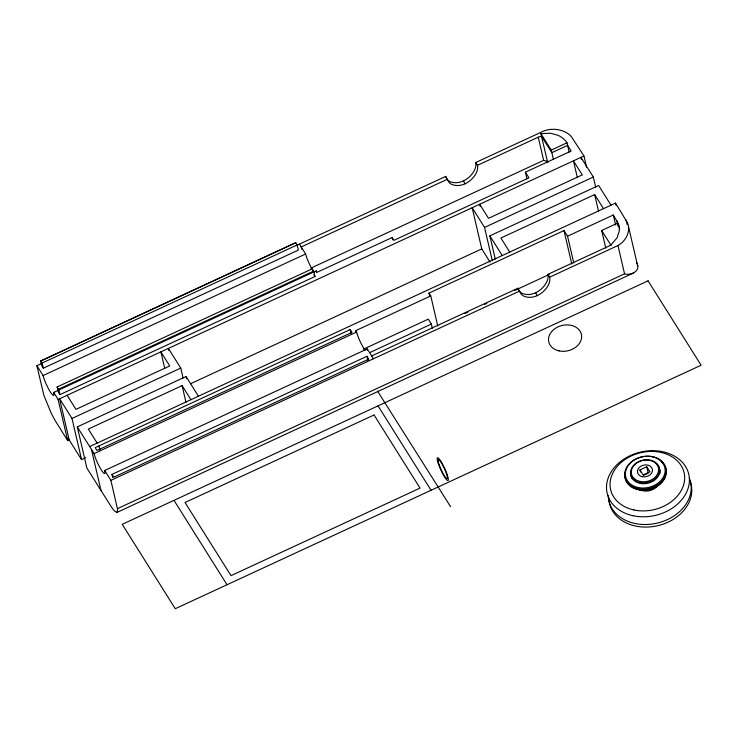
<?xml version="1.0" encoding="UTF-8"?>
<svg xmlns="http://www.w3.org/2000/svg" width="738" height="738" viewBox="0 0 738 738"><rect width="100%" height="100%" fill="white"/><g stroke="black" fill="none" stroke-linecap="round" stroke-linejoin="round"><path stroke-width="1.11" d="M40.636 361.03L295.735 242.691L297.146 244.942L298.346 250.09L43.302 368.188L41.715 365.661L40.636 361.03L295.735 242.691M519.211 290.993A19.575 11.928 -32.1 0 0 522.919 293.706C532.033 296.805 541.766 290.79 546.212 282.922A19.575 11.928 -32.1 0 0 548.149 276.446L547.937 274.333L608.693 246.197A19.88 15.424 -13.1 0 0 611.424 244.379L617.088 237.784L619.2 231.178A26.771 20.775 -13.1 0 0 618.176 223.263L613.306 215.007L567.55 236.197L573.777 262.959M77.296 426.896L86.872 468.067L111.586 507.264A26.799 4.373 65.2 0 0 114.833 511.231L117.038 512.393L117.619 509.617L110.885 480.337L104.695 470.493A12.564 2.048 65.2 0 1 101.189 469.774A12.564 2.048 65.2 0 1 94.086 453.621L77.296 426.896L186.059 376.528L198.439 396.223M371.657 355.956L517.928 288.226L520.41 292.921A19.575 11.928 -32.1 0 0 524.69 296.519C533.795 299.61 543.528 293.604 547.983 285.735A19.575 11.928 -32.1 0 0 549.911 279.259L549.699 277.147L617.964 245.533C623.601 242.378 627.918 236.612 628.518 230.081A26.799 20.793 -13.1 0 0 627.577 222.959L615.501 203.098L89.667 446.582M446.997 179.168A19.575 11.928 -32.1 0 0 450.706 181.889C459.82 184.98 469.553 178.974 473.999 171.096A19.575 11.928 -32.1 0 0 475.936 164.629L475.724 162.508L543.98 130.903C550.686 128.458 558.352 128.799 564.819 131.816A26.799 20.793 -13.1 0 1 571.24 136.401L583.952 155.967L586.535 167.102M296.307 245.588L445.715 176.4L448.197 181.096A19.575 11.928 -32.1 0 0 452.477 184.703C461.582 187.793 471.314 181.788 475.77 173.91A19.575 11.928 -32.1 0 0 477.698 167.443L477.486 165.321L475.724 162.508M43.302 368.188L42.103 363.041L297.146 244.942M85.756 457.689L81.567 459.626L71.992 418.455L59.612 398.769L69.197 439.94L67.693 440.632L55.258 420.706A26.799 4.373 65.2 0 1 51.134 412.966L43.874 395.356L36.9 365.707L42.131 363.281M447.486 179.214L301.205 246.944L301.722 249.158M477.486 165.321L538.251 137.185A19.88 15.424 -13.1 0 1 541.517 136.226L551.858 152.674L567.605 145.377L571.147 151.004L525.382 172.194L526.941 178.882M36.9 365.707L43.09 375.55L305.633 253.983A12.564 2.048 65.2 0 0 314.12 272.165M553.408 159.362L551.258 150.1L567.005 142.803L565.179 140.404A26.771 20.775 -13.1 0 0 558.039 135.322L550.456 133.209L540.917 133.652L547.439 161.53A24.769 4.041 65.2 0 0 547.836 162.692M310.772 268.171L543.638 160.349A42.472 18.404 36.2 0 1 547.439 161.53M57.13 386.952L312.174 268.853L313.585 271.104L314.96 276.529L59.916 394.627L58.33 392.099L57.13 386.952L58.846 389.996L59.916 394.627M58.542 389.203L313.585 271.104M58.846 389.996L313.881 271.898M43.09 375.55A12.564 2.048 65.2 0 0 50.184 391.712A12.564 2.048 65.2 0 0 53.699 392.431L58.92 390.005M313.096 272.313L316.233 270.855L317.119 272.267L392.136 237.525L393.898 240.339L528.925 177.821L525.382 172.194M67.693 440.632L58.117 399.461L583.952 155.967M71.992 418.455L180.755 368.096L168.384 348.401L168.901 350.624M492.32 260.8L484.552 227.415L593.324 177.046L580.944 157.36L581.461 159.583M495.299 259.222L489.857 235.856L598.629 185.487L610.999 205.182M190.93 399.692L182.092 385.633L88.329 429.046L97.167 443.114M603.5 208.651L594.662 194.592L500.899 238.005L509.737 252.073M190.478 383.778L481.757 248.9L472.182 207.729L484.552 227.415M350.227 329.563L95.184 447.662L96.955 450.475L351.998 332.377L350.227 329.563L351.187 333.677M429.507 295.32L428.99 293.097L564.007 230.57L567.55 236.197M356.251 332.82L355.744 330.642L430.761 295.901L428.99 293.097M94.086 453.621L356.629 332.045A12.564 2.048 65.2 0 0 365.116 350.227M605.797 248.143L601.682 230.505L617.438 223.208L618.776 225.837A26.771 20.775 -13.1 0 1 619.634 228.826M363.53 349.129L428.28 319.148L431.37 324.065L432.339 328.226M104.695 470.493L367.238 348.926L373.428 358.769M369.756 352.598L431.37 324.065M111.982 474.386L367.017 356.288L368.788 359.102L113.744 477.2L111.982 474.386L112.702 477.477M464.903 313.521L468.03 312.073M484.7 304.351L486.785 303.392M514.598 290.514L549.146 274.508M110.885 480.337L519.7 291.04M117.471 508.648L624.551 273.844C631.387 275.947 641.691 270.403 636.488 262.543M117.038 512.393L633.398 273.051M639.994 469.912L646.746 466.785L649.929 471.84L643.176 474.968L639.994 469.912L640.492 472.052M643.425 475.447L647.281 473.658M377.524 391.131L450.558 506.655M540.917 133.652L551.258 150.1M601.682 230.505L610.806 245.016M547.937 274.333L549.699 277.147M535.622 292.857L537.393 295.67M463.409 181.031L465.18 183.845M489.857 235.856L502.237 255.542M481.757 248.9L490.014 262.027M355.744 330.642L356.629 332.045M299.444 244.14L305.633 253.983M313.899 274.84L314.96 276.529M378.022 405.882L431.057 490.272M173.993 500.364L227.027 584.745M67.112 395.291L75.959 409.359L169.722 365.937L160.884 351.878L164.768 368.566M40.691 360.79L42.103 363.041M53.699 392.431L58.117 399.461M68.016 438.068L81.567 459.626M518.648 290.108L517.928 288.226M446.435 178.292L445.715 176.4M637.697 266.012L628.435 226.372M626.11 219.97L627.143 224.426M615.501 203.098L616.018 205.321M616.839 220.634L618.204 226.52M613.306 215.007L615.64 225.044M617.964 245.533L624.551 273.844M593.324 177.046L595.649 187.065M594.662 194.592L598.546 211.28M646.746 466.785L648.241 473.215M577.328 177.526L573.444 160.838L582.282 174.897L488.519 218.319L479.682 204.251L480.198 206.474M567.005 142.803L569.164 152.074M564.007 230.57L571.793 264.019M538.251 137.185L543.638 160.349M430.761 295.901L437.763 326.011M392.136 237.525L392.653 239.758M367.017 356.288L367.976 360.402M186.059 376.528L186.576 378.76M180.755 368.096L183.089 378.105M182.092 385.633L185.976 402.321M98.938 445.927L99.898 450.042M91.438 449.396L101.014 490.576M611.424 244.379L611.581 245.025M367.238 348.926A12.564 2.048 65.2 0 1 367.478 350.19M316.233 270.855A12.564 2.048 65.2 0 1 316.528 272.654M689.393 478.279A41.891 32.509 -13.1 0 1 656.147 523.343A41.891 32.509 -13.1 0 1 608.287 495.576M661.119 461.416A20.95 16.254 -13.1 0 1 650.99 489.091A20.95 16.254 -13.1 0 1 625.307 472.228M655.187 462.883A14.659 11.374 -13.1 0 1 657.374 477.403A14.659 11.374 -13.1 0 1 639.449 483.215A14.659 11.374 -13.1 0 1 631.165 470.678M658.702 467.394A14.659 11.374 -13.1 0 1 659.929 473.778M631.922 478.593A14.659 11.374 -13.1 0 1 631.193 473.123M657.235 486.268A12.564 9.751 -13.1 0 1 639.8 489.672M665.575 471.13A20.111 15.609 -13.1 0 1 650.206 489.183A20.111 15.609 -13.1 0 1 627.18 481.573M689.993 480.853A41.891 32.509 -13.1 0 1 656.746 525.917A41.891 32.509 -13.1 0 1 608.887 498.15M648.065 280.837L122.231 524.331L175.266 608.712L701.1 365.227L648.065 280.837M374.055 414.977L185.026 502.513L230.994 575.649L420.023 488.113L374.055 414.977M633.01 515.724A41.891 32.509 -13.1 0 0 688.923 475.004A41.891 32.509 -13.1 0 0 621.931 460.503A41.891 32.509 -13.1 0 0 633.01 515.724M633.905 509.949A37.703 29.262 -13.1 0 0 684.227 473.307A37.703 29.262 -13.1 0 0 623.933 460.254A37.703 29.262 -13.1 0 0 633.905 509.949M637.909 488.667A20.95 16.254 -13.1 0 0 665.861 468.307A20.95 16.254 -13.1 0 0 632.374 461.056A20.95 16.254 -13.1 0 0 637.909 488.667M639.818 482.578A14.659 11.374 -13.1 0 0 659.421 468.353A14.659 11.374 -13.1 0 0 635.999 463.233A14.659 11.374 -13.1 0 0 639.818 482.578M638.084 487.514A20.111 15.609 -13.1 0 0 664.929 467.966A20.111 15.609 -13.1 0 0 632.77 461.01A20.111 15.609 -13.1 0 0 638.084 487.514M640.003 481.425A13.828 10.729 -13.1 0 0 658.49 468.012A13.828 10.729 -13.1 0 0 636.396 463.187A13.828 10.729 -13.1 0 0 640.003 481.425M642.245 476.702A7.629 5.922 -13.1 0 0 652.42 469.285A7.629 5.922 -13.1 0 0 640.224 466.647A7.629 5.922 -13.1 0 0 642.245 476.702M559.1 350.891A16.762 13.007 -13.1 0 0 581.47 334.609A16.762 13.007 -13.1 0 0 554.672 328.807A16.762 13.007 -13.1 0 0 559.1 350.891M438.344 463.722A12.564 2.048 65.2 0 0 447.948 480.604A12.564 2.048 65.2 0 0 442.007 463.187A12.564 2.048 65.2 0 0 438.344 463.722M439.082 464.626A10.47 1.707 65.2 0 0 447.09 478.694A10.47 1.707 65.2 0 0 442.136 464.184A10.47 1.707 65.2 0 0 439.082 464.626"/></g></svg>
